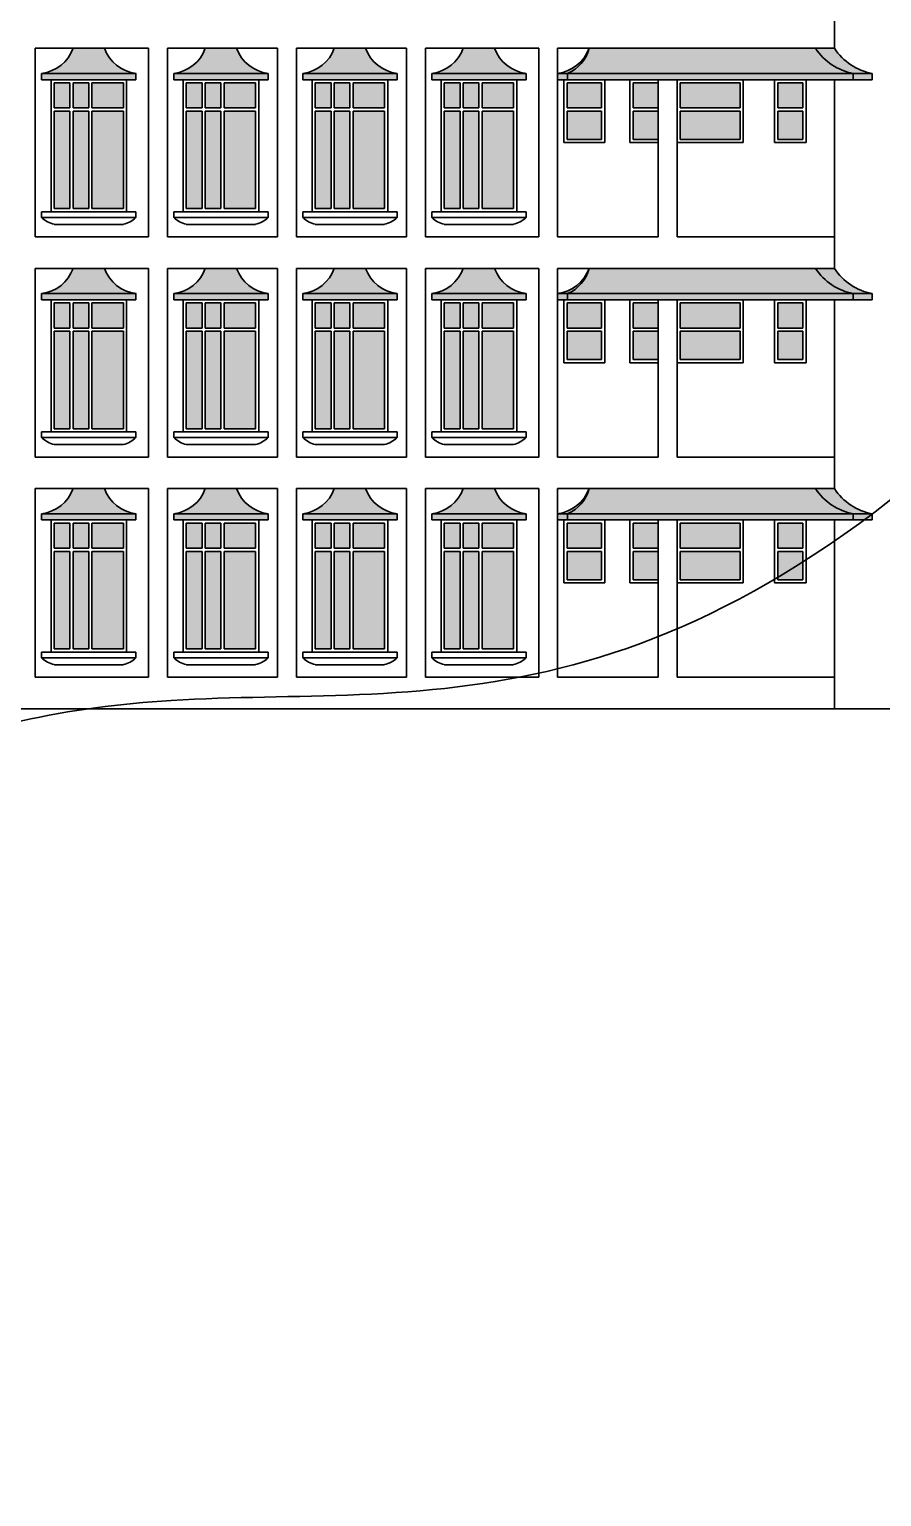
# Model space of a CAD drawing. Header units: inches. Extents: x 1352 to 5457, y 84 to 1168.
# Drawn here: x 1597.96 to 1611.5, y 250.83 to 274.16 of the extents above; entities that cross this region are included whole.
import ezdxf

# ---------------------------------------------------------------- set-up
doc = ezdxf.new("R2010")
doc.units = ezdxf.units.IN
doc.header["$MEASUREMENT"] = 0
doc.linetypes.add('DASHED2', pattern=[0.375, 0.25, -0.125])
doc.linetypes.add('DOT2', pattern=[0.125, 0, -0.125])
doc.layers.add('contour', color=250, linetype='DOT2', lineweight=35)
doc.layers.add('hatch', color=250, linetype='DASHED2', lineweight=9)

msp = doc.modelspace()

# ---------------------------------------------------------------- hatches: boundary and pattern name
at = {"layer": 'contour'}
h = msp.add_hatch(color=256, dxfattribs=at)
h.set_gradient(color1=(171, 193, 62), color2=(196, 211, 120), one_color=1, tint=0.65, name='CURVED')
h.paths.add_polyline_path([(1610.45, 280.856), (1606.85, 280.856, -0.242973), (1606.507, 280.456), (1611.05, 280.456, -0.205667)])
h.paths.add_polyline_path([(1605.35, 280.856), (1604.85, 280.856, -0.287016), (1604.35, 280.456), (1605.85, 280.456, -0.287016)])
h.paths.add_polyline_path([(1606.85, 280.856, -0.287016), (1606.35, 280.456), (1606.507, 280.456, 0.242973)])
h.paths.add_polyline_path([(1610.75, 280.856), (1610.45, 280.856, 0.205667), (1611.05, 280.456), (1611.35, 280.456, -0.205667)])
h.paths.add_polyline_path([(1603.3, 280.856), (1602.8, 280.856, -0.287016), (1602.3, 280.456), (1603.8, 280.456, -0.287016)])
h.paths.add_polyline_path([(1601.25, 280.856), (1600.75, 280.856, -0.287016), (1600.25, 280.456), (1601.75, 280.456, -0.287016)])
h.paths.add_polyline_path([(1599.15, 280.856), (1598.65, 280.856, -0.287016), (1598.15, 280.456), (1599.65, 280.456, -0.287016)])
h.paths.add_polyline_path([(1599.15, 277.356), (1598.65, 277.356, -0.287016), (1598.15, 276.956), (1599.65, 276.956, -0.287016)])
h.paths.add_polyline_path([(1601.25, 277.356), (1600.75, 277.356, -0.287016), (1600.25, 276.956), (1601.75, 276.956, -0.287016)])
h.paths.add_polyline_path([(1603.3, 277.356), (1602.8, 277.356, -0.287016), (1602.3, 276.956), (1603.8, 276.956, -0.287016)])
h.paths.add_polyline_path([(1605.35, 277.356), (1604.85, 277.356, -0.287016), (1604.35, 276.956), (1605.85, 276.956, -0.287016)])
h.paths.add_polyline_path([(1610.45, 277.356), (1607.95, 277.356), (1606.85, 277.356, -0.242973), (1606.507, 276.956), (1607.95, 276.956), (1608.25, 276.956), (1611.05, 276.956, -0.205667)])
h.paths.add_polyline_path([(1606.85, 277.356, -0.287016), (1606.35, 276.956), (1606.507, 276.956, 0.242973)])
h.paths.add_polyline_path([(1610.75, 277.356), (1610.45, 277.356, 0.205667), (1611.05, 276.956), (1611.35, 276.956, -0.205667)])
h.paths.add_polyline_path([(1610.75, 273.856), (1610.45, 273.856, 0.205667), (1611.05, 273.456), (1611.35, 273.456, -0.205667)])
h.paths.add_polyline_path([(1610.45, 273.856), (1607.95, 273.856), (1606.85, 273.856, -0.242973), (1606.507, 273.456), (1611.05, 273.456, -0.205667)])
h.paths.add_polyline_path([(1606.85, 273.856, -0.287016), (1606.35, 273.456), (1606.507, 273.456, 0.242973)])
h.paths.add_polyline_path([(1605.35, 273.856), (1604.85, 273.856, -0.287016), (1604.35, 273.456), (1605.85, 273.456, -0.287016)])
h.paths.add_polyline_path([(1603.3, 273.856), (1602.8, 273.856, -0.287016), (1602.3, 273.456), (1603.8, 273.456, -0.287016)])
h.paths.add_polyline_path([(1601.25, 273.856), (1600.75, 273.856, -0.287016), (1600.25, 273.456), (1601.75, 273.456, -0.287016)])
h.paths.add_polyline_path([(1599.15, 273.856), (1598.65, 273.856, -0.287016), (1598.15, 273.456), (1599.65, 273.456, -0.287016)])
h.paths.add_polyline_path([(1599.15, 270.356), (1598.65, 270.356, -0.287016), (1598.15, 269.956), (1599.65, 269.956, -0.287016)])
h.paths.add_polyline_path([(1601.25, 270.356), (1600.75, 270.356, -0.287016), (1600.25, 269.956), (1601.75, 269.956, -0.287016)])
h.paths.add_polyline_path([(1603.3, 270.356), (1602.8, 270.356, -0.287016), (1602.3, 269.956), (1603.8, 269.956, -0.287016)])
h.paths.add_polyline_path([(1605.35, 270.356), (1604.85, 270.356, -0.287016), (1604.35, 269.956), (1605.85, 269.956, -0.287016)])
h.paths.add_polyline_path([(1610.45, 270.356), (1607.95, 270.356), (1606.85, 270.356, -0.242973), (1606.507, 269.956), (1611.05, 269.956, -0.205667)])
h.paths.add_polyline_path([(1606.85, 270.356, -0.287016), (1606.35, 269.956), (1606.507, 269.956, 0.242973)])
h.paths.add_polyline_path([(1610.75, 270.356), (1610.45, 270.356, 0.205667), (1611.05, 269.956), (1611.35, 269.956, -0.205667)])
h.paths.add_polyline_path([(1610.45, 266.856), (1606.85, 266.856, -0.242973), (1606.507, 266.456), (1611.05, 266.456, -0.205667)])
h.paths.add_polyline_path([(1610.75, 266.856), (1610.45, 266.856, 0.205667), (1611.05, 266.456), (1611.35, 266.456, -0.205667)])
h.paths.add_polyline_path([(1606.85, 266.856, -0.287016), (1606.35, 266.456), (1606.507, 266.456, 0.242973)])
h.paths.add_polyline_path([(1605.35, 266.856), (1604.85, 266.856, -0.287016), (1604.35, 266.456), (1605.85, 266.456, -0.287016)])
h.paths.add_polyline_path([(1603.3, 266.856), (1602.8, 266.856, -0.287016), (1602.3, 266.456), (1603.8, 266.456, -0.287016)])
h.paths.add_polyline_path([(1601.25, 266.856), (1600.75, 266.856, -0.287016), (1600.25, 266.456), (1601.75, 266.456, -0.287016)])
h.paths.add_polyline_path([(1599.15, 266.856), (1598.65, 266.856, -0.287016), (1598.15, 266.456), (1599.65, 266.456, -0.287016)])
at = {"layer": 'hatch', "linetype": 'ByBlock'}
h = msp.add_hatch(color=256, dxfattribs=at)
h.set_gradient(color1=(217, 221, 48), color2=(235, 236, 141), one_color=1, tint=0.74, name='INVCYLINDER')
h.paths.add_polyline_path([(1599.65, 273.456), (1598.15, 273.456), (1598.15, 273.356), (1599.65, 273.356)])
h.paths.add_polyline_path([(1601.75, 273.456), (1600.25, 273.456), (1600.25, 273.356), (1601.75, 273.356)])
h.paths.add_polyline_path([(1603.8, 273.456), (1602.3, 273.456), (1602.3, 273.356), (1603.8, 273.356)])
h.paths.add_polyline_path([(1605.85, 273.456), (1604.35, 273.456), (1604.35, 273.356), (1605.85, 273.356)])
h.paths.add_polyline_path([(1606.507, 273.456), (1606.35, 273.456), (1606.35, 273.356), (1606.507, 273.356)])
h.paths.add_polyline_path([(1611.05, 273.456), (1606.507, 273.456), (1606.507, 273.356), (1611.05, 273.356)])
h.paths.add_polyline_path([(1611.35, 273.456), (1611.05, 273.456), (1611.05, 273.356), (1611.35, 273.356)])
h = msp.add_hatch(color=256, dxfattribs=at)
h.set_gradient(color1=(127, 191, 255), color2=(194, 224, 255), one_color=1, tint=0.88, name='INVCURVED')
h.paths.add_polyline_path([(1598.6, 272.856), (1598.35, 272.856), (1598.35, 271.306), (1598.6, 271.306)])
h.paths.add_polyline_path([(1598.9, 272.856), (1598.65, 272.856), (1598.65, 271.306), (1598.9, 271.306)])
h.paths.add_polyline_path([(1599.45, 272.856), (1598.95, 272.856), (1598.95, 271.306), (1599.45, 271.306)])
h.paths.add_polyline_path([(1599.45, 273.306), (1598.95, 273.306), (1598.95, 272.906), (1599.45, 272.906)])
h.paths.add_polyline_path([(1598.9, 273.306), (1598.65, 273.306), (1598.65, 272.906), (1598.9, 272.906)])
h.paths.add_polyline_path([(1598.6, 273.306), (1598.35, 273.306), (1598.35, 272.906), (1598.6, 272.906)])
h = msp.add_hatch(color=256, dxfattribs=at)
h.set_gradient(color1=(127, 191, 255), color2=(194, 224, 255), one_color=1, tint=0.88, name='INVCURVED')
h.paths.add_polyline_path([(1600.7, 272.856), (1600.45, 272.856), (1600.45, 271.306), (1600.7, 271.306)])
h.paths.add_polyline_path([(1601, 272.856), (1600.75, 272.856), (1600.75, 271.306), (1601, 271.306)])
h.paths.add_polyline_path([(1601.55, 272.856), (1601.05, 272.856), (1601.05, 271.306), (1601.55, 271.306)])
h.paths.add_polyline_path([(1601.55, 273.306), (1601.05, 273.306), (1601.05, 272.906), (1601.55, 272.906)])
h.paths.add_polyline_path([(1601, 273.306), (1600.75, 273.306), (1600.75, 272.906), (1601, 272.906)])
h.paths.add_polyline_path([(1600.7, 273.306), (1600.45, 273.306), (1600.45, 272.906), (1600.7, 272.906)])
h = msp.add_hatch(color=256, dxfattribs=at)
h.set_gradient(color1=(127, 191, 255), color2=(194, 224, 255), one_color=1, tint=0.88, name='INVCURVED')
h.paths.add_polyline_path([(1603.6, 272.856), (1603.1, 272.856), (1603.1, 271.306), (1603.6, 271.306)])
h.paths.add_polyline_path([(1603.6, 273.306), (1603.1, 273.306), (1603.1, 272.906), (1603.6, 272.906)])
h.paths.add_polyline_path([(1603.05, 273.306), (1602.8, 273.306), (1602.8, 272.906), (1603.05, 272.906)])
h.paths.add_polyline_path([(1603.05, 272.856), (1602.8, 272.856), (1602.8, 271.306), (1603.05, 271.306)])
h.paths.add_polyline_path([(1602.75, 272.856), (1602.5, 272.856), (1602.5, 271.306), (1602.75, 271.306)])
h.paths.add_polyline_path([(1602.75, 273.306), (1602.5, 273.306), (1602.5, 272.906), (1602.75, 272.906)])
h = msp.add_hatch(color=256, dxfattribs=at)
h.set_gradient(color1=(127, 191, 255), color2=(194, 224, 255), one_color=1, tint=0.88, name='INVCURVED')
h.paths.add_polyline_path([(1604.8, 272.856), (1604.55, 272.856), (1604.55, 271.306), (1604.8, 271.306)])
h.paths.add_polyline_path([(1604.8, 273.306), (1604.55, 273.306), (1604.55, 272.906), (1604.8, 272.906)])
h.paths.add_polyline_path([(1605.1, 273.306), (1604.85, 273.306), (1604.85, 272.906), (1605.1, 272.906)])
h.paths.add_polyline_path([(1605.65, 273.306), (1605.15, 273.306), (1605.15, 272.906), (1605.65, 272.906)])
h.paths.add_polyline_path([(1605.65, 272.856), (1605.15, 272.856), (1605.15, 271.306), (1605.65, 271.306)])
h.paths.add_polyline_path([(1605.1, 272.856), (1604.85, 272.856), (1604.85, 271.306), (1605.1, 271.306)])
h = msp.add_hatch(color=256, dxfattribs=at)
h.set_gradient(color1=(127, 191, 255), color2=(194, 224, 255), one_color=1, tint=0.88, name='INVCURVED')
h.paths.add_polyline_path([(1607.05, 272.856), (1606.5, 272.856), (1606.5, 272.406), (1607.05, 272.406)])
h.paths.add_polyline_path([(1607.05, 273.306), (1606.5, 273.306), (1606.5, 272.906), (1607.05, 272.906)])
h.paths.add_polyline_path([(1607.95, 273.306), (1607.55, 273.306), (1607.55, 272.906), (1607.95, 272.906)])
h.paths.add_polyline_path([(1607.95, 272.856), (1607.55, 272.856), (1607.55, 272.406), (1607.95, 272.406)])
h.paths.add_polyline_path([(1609.25, 273.306), (1608.3, 273.306), (1608.3, 272.906), (1609.25, 272.906)])
h.paths.add_polyline_path([(1609.25, 272.856), (1608.3, 272.856), (1608.3, 272.406), (1609.25, 272.406)])
h.paths.add_polyline_path([(1610.25, 273.306), (1609.85, 273.306), (1609.85, 272.906), (1610.25, 272.906)])
h = msp.add_hatch(color=256, dxfattribs=at)
h.set_gradient(color1=(127, 191, 255), color2=(194, 224, 255), one_color=1, tint=0.88, name='INVCURVED')
h.paths.add_polyline_path([(1610.25, 272.856), (1609.85, 272.856), (1609.85, 272.406), (1610.25, 272.406)])
h = msp.add_hatch(color=256, dxfattribs=at)
h.set_gradient(color1=(217, 221, 48), color2=(235, 236, 141), one_color=1, tint=0.74, name='INVCYLINDER')
h.paths.add_polyline_path([(1611.05, 269.956), (1606.507, 269.956), (1606.507, 269.856), (1611.05, 269.856)])
h.paths.add_polyline_path([(1611.35, 269.956), (1611.05, 269.956), (1611.05, 269.856), (1611.35, 269.856)])
h.paths.add_polyline_path([(1606.507, 269.956), (1606.35, 269.956), (1606.35, 269.856), (1606.507, 269.856)])
h.paths.add_polyline_path([(1605.85, 269.956), (1604.35, 269.956), (1604.35, 269.856), (1605.85, 269.856)])
h.paths.add_polyline_path([(1603.8, 269.956), (1602.3, 269.956), (1602.3, 269.856), (1603.8, 269.856)])
h.paths.add_polyline_path([(1601.75, 269.956), (1600.25, 269.956), (1600.25, 269.856), (1601.75, 269.856)])
h.paths.add_polyline_path([(1599.65, 269.956), (1598.15, 269.956), (1598.15, 269.856), (1599.65, 269.856)])
h = msp.add_hatch(color=256, dxfattribs=at)
h.set_gradient(color1=(127, 191, 255), color2=(194, 224, 255), one_color=1, tint=0.88, name='INVCURVED')
h.paths.add_polyline_path([(1598.6, 269.356), (1598.35, 269.356), (1598.35, 267.806), (1598.6, 267.806)])
h.paths.add_polyline_path([(1598.6, 269.806), (1598.35, 269.806), (1598.35, 269.406), (1598.6, 269.406)])
h.paths.add_polyline_path([(1598.9, 269.806), (1598.65, 269.806), (1598.65, 269.406), (1598.9, 269.406)])
h.paths.add_polyline_path([(1599.45, 269.806), (1598.95, 269.806), (1598.95, 269.406), (1599.45, 269.406)])
h.paths.add_polyline_path([(1599.45, 269.356), (1598.95, 269.356), (1598.95, 267.806), (1599.45, 267.806)])
h.paths.add_polyline_path([(1598.9, 269.356), (1598.65, 269.356), (1598.65, 267.806), (1598.9, 267.806)])
h = msp.add_hatch(color=256, dxfattribs=at)
h.set_gradient(color1=(127, 191, 255), color2=(194, 224, 255), one_color=1, tint=0.88, name='INVCURVED')
h.paths.add_polyline_path([(1600.7, 269.356), (1600.45, 269.356), (1600.45, 267.806), (1600.7, 267.806)])
h.paths.add_polyline_path([(1601, 269.356), (1600.75, 269.356), (1600.75, 267.806), (1601, 267.806)])
h.paths.add_polyline_path([(1601.55, 269.356), (1601.05, 269.356), (1601.05, 267.806), (1601.55, 267.806)])
h.paths.add_polyline_path([(1601.55, 269.806), (1601.05, 269.806), (1601.05, 269.406), (1601.55, 269.406)])
h.paths.add_polyline_path([(1601, 269.806), (1600.75, 269.806), (1600.75, 269.406), (1601, 269.406)])
h.paths.add_polyline_path([(1600.7, 269.806), (1600.45, 269.806), (1600.45, 269.406), (1600.7, 269.406)])
h = msp.add_hatch(color=256, dxfattribs=at)
h.set_gradient(color1=(127, 191, 255), color2=(194, 224, 255), one_color=1, tint=0.88, name='INVCURVED')
h.paths.add_polyline_path([(1602.75, 269.356), (1602.5, 269.356), (1602.5, 267.806), (1602.75, 267.806)])
h.paths.add_polyline_path([(1603.05, 269.356), (1602.8, 269.356), (1602.8, 267.806), (1603.05, 267.806)])
h.paths.add_polyline_path([(1603.6, 269.356), (1603.1, 269.356), (1603.1, 267.806), (1603.6, 267.806)])
h.paths.add_polyline_path([(1603.6, 269.806), (1603.1, 269.806), (1603.1, 269.406), (1603.6, 269.406)])
h.paths.add_polyline_path([(1603.05, 269.806), (1602.8, 269.806), (1602.8, 269.406), (1603.05, 269.406)])
h.paths.add_polyline_path([(1602.75, 269.806), (1602.5, 269.806), (1602.5, 269.406), (1602.75, 269.406)])
h = msp.add_hatch(color=256, dxfattribs=at)
h.set_gradient(color1=(127, 191, 255), color2=(194, 224, 255), one_color=1, tint=0.88, name='INVCURVED')
h.paths.add_polyline_path([(1605.65, 269.356), (1605.15, 269.356), (1605.15, 267.806), (1605.65, 267.806)])
h.paths.add_polyline_path([(1605.65, 269.806), (1605.15, 269.806), (1605.15, 269.406), (1605.65, 269.406)])
h.paths.add_polyline_path([(1605.1, 269.806), (1604.85, 269.806), (1604.85, 269.406), (1605.1, 269.406)])
h.paths.add_polyline_path([(1605.1, 269.356), (1604.85, 269.356), (1604.85, 267.806), (1605.1, 267.806)])
h.paths.add_polyline_path([(1604.8, 269.356), (1604.55, 269.356), (1604.55, 267.806), (1604.8, 267.806)])
h.paths.add_polyline_path([(1604.8, 269.806), (1604.55, 269.806), (1604.55, 269.406), (1604.8, 269.406)])
h = msp.add_hatch(color=256, dxfattribs=at)
h.set_gradient(color1=(127, 191, 255), color2=(194, 224, 255), one_color=1, tint=0.88, name='INVCURVED')
h.paths.add_polyline_path([(1607.05, 269.356), (1606.5, 269.356), (1606.5, 268.906), (1607.05, 268.906)])
h.paths.add_polyline_path([(1607.05, 269.806), (1606.5, 269.806), (1606.5, 269.406), (1607.05, 269.406)])
h.paths.add_polyline_path([(1607.95, 269.806), (1607.55, 269.806), (1607.55, 269.406), (1607.95, 269.406)])
h.paths.add_polyline_path([(1607.95, 269.356), (1607.55, 269.356), (1607.55, 268.906), (1607.95, 268.906)])
h = msp.add_hatch(color=256, dxfattribs=at)
h.set_gradient(color1=(127, 191, 255), color2=(194, 224, 255), one_color=1, tint=0.88, name='INVCURVED')
h.paths.add_polyline_path([(1609.25, 269.806), (1608.3, 269.806), (1608.3, 269.406), (1609.25, 269.406)])
h.paths.add_polyline_path([(1609.25, 269.356), (1608.3, 269.356), (1608.3, 268.906), (1609.25, 268.906)])
h.paths.add_polyline_path([(1610.25, 269.806), (1609.85, 269.806), (1609.85, 269.406), (1610.25, 269.406)])
h.paths.add_polyline_path([(1610.25, 269.356), (1609.85, 269.356), (1609.85, 268.906), (1610.25, 268.906)])
h = msp.add_hatch(color=256, dxfattribs=at)
h.set_gradient(color1=(217, 221, 48), color2=(235, 236, 141), one_color=1, tint=0.74, name='INVCYLINDER')
edge = h.paths.add_edge_path()
edge.add_spline(control_points=[(1611.221, 266.356), (1611.264, 266.388), (1611.307, 266.42), (1611.35, 266.452)], knot_values=[34.812659, 34.812659, 34.812659, 34.812659, 34.905202, 34.905202, 34.905202, 34.905202], degree=3, periodic=0)
edge.add_line((1611.35, 266.452), (1611.35, 266.456))
edge.add_line((1611.35, 266.456), (1611.05, 266.456))
edge.add_line((1611.05, 266.456), (1611.05, 266.356))
edge.add_line((1611.05, 266.356), (1611.221, 266.356))
edge = h.paths.add_edge_path(flags=17)
edge.add_spline(control_points=[(1611.35, 266.452), (1611.307, 266.42), (1611.264, 266.388), (1611.221, 266.356)], knot_values=[34.812659, 34.812659, 34.812659, 34.812659, 34.905202, 34.905202, 34.905202, 34.905202], degree=3, periodic=0)
edge.add_line((1611.221, 266.356), (1611.35, 266.356))
edge.add_line((1611.35, 266.356), (1611.35, 266.452))
h.paths.add_polyline_path([(1611.05, 266.456), (1606.507, 266.456), (1606.507, 266.356), (1611.05, 266.356)])
h.paths.add_polyline_path([(1606.507, 266.456), (1606.35, 266.456), (1606.35, 266.356), (1606.507, 266.356)])
h.paths.add_polyline_path([(1605.85, 266.456), (1604.35, 266.456), (1604.35, 266.356), (1605.85, 266.356)])
h.paths.add_polyline_path([(1603.8, 266.456), (1602.3, 266.456), (1602.3, 266.356), (1603.8, 266.356)])
h.paths.add_polyline_path([(1601.75, 266.456), (1600.25, 266.456), (1600.25, 266.356), (1601.75, 266.356)])
h.paths.add_polyline_path([(1599.65, 266.456), (1598.15, 266.456), (1598.15, 266.356), (1599.65, 266.356)])
h = msp.add_hatch(color=256, dxfattribs=at)
h.set_gradient(color1=(127, 191, 255), color2=(194, 224, 255), one_color=1, tint=0.88, name='INVCURVED')
h.paths.add_polyline_path([(1598.6, 265.856), (1598.35, 265.856), (1598.35, 264.306), (1598.6, 264.306)])
h.paths.add_polyline_path([(1598.9, 265.856), (1598.65, 265.856), (1598.65, 264.306), (1598.9, 264.306)])
h.paths.add_polyline_path([(1599.45, 265.856), (1598.95, 265.856), (1598.95, 264.306), (1599.45, 264.306)])
h.paths.add_polyline_path([(1599.45, 266.306), (1598.95, 266.306), (1598.95, 265.906), (1599.45, 265.906)])
h.paths.add_polyline_path([(1598.9, 266.306), (1598.65, 266.306), (1598.65, 265.906), (1598.9, 265.906)])
h.paths.add_polyline_path([(1598.6, 266.306), (1598.35, 266.306), (1598.35, 265.906), (1598.6, 265.906)])
h = msp.add_hatch(color=256, dxfattribs=at)
h.set_gradient(color1=(127, 191, 255), color2=(194, 224, 255), one_color=1, tint=0.88, name='INVCURVED')
h.paths.add_polyline_path([(1600.7, 265.856), (1600.45, 265.856), (1600.45, 264.306), (1600.7, 264.306)])
h.paths.add_polyline_path([(1601, 265.856), (1600.75, 265.856), (1600.75, 264.306), (1601, 264.306)])
h.paths.add_polyline_path([(1601.55, 265.856), (1601.05, 265.856), (1601.05, 264.306), (1601.55, 264.306)])
h.paths.add_polyline_path([(1601.55, 266.306), (1601.05, 266.306), (1601.05, 265.906), (1601.55, 265.906)])
h.paths.add_polyline_path([(1601, 266.306), (1600.75, 266.306), (1600.75, 265.906), (1601, 265.906)])
h.paths.add_polyline_path([(1600.7, 266.306), (1600.45, 266.306), (1600.45, 265.906), (1600.7, 265.906)])
h = msp.add_hatch(color=256, dxfattribs=at)
h.set_gradient(color1=(127, 191, 255), color2=(194, 224, 255), one_color=1, tint=0.88, name='INVCURVED')
h.paths.add_polyline_path([(1603.6, 265.856), (1603.1, 265.856), (1603.1, 264.306), (1603.6, 264.306)])
h.paths.add_polyline_path([(1603.6, 266.306), (1603.1, 266.306), (1603.1, 265.906), (1603.6, 265.906)])
h.paths.add_polyline_path([(1603.05, 266.306), (1602.8, 266.306), (1602.8, 265.906), (1603.05, 265.906)])
h.paths.add_polyline_path([(1602.75, 266.306), (1602.5, 266.306), (1602.5, 265.906), (1602.75, 265.906)])
h.paths.add_polyline_path([(1602.75, 265.856), (1602.5, 265.856), (1602.5, 264.306), (1602.75, 264.306)])
h.paths.add_polyline_path([(1603.05, 265.856), (1602.8, 265.856), (1602.8, 264.306), (1603.05, 264.306)])
h = msp.add_hatch(color=256, dxfattribs=at)
h.set_gradient(color1=(127, 191, 255), color2=(194, 224, 255), one_color=1, tint=0.88, name='INVCURVED')
h.paths.add_polyline_path([(1605.65, 265.856), (1605.15, 265.856), (1605.15, 264.306), (1605.65, 264.306)])
h.paths.add_polyline_path([(1605.65, 266.306), (1605.15, 266.306), (1605.15, 265.906), (1605.65, 265.906)])
h.paths.add_polyline_path([(1605.1, 266.306), (1604.85, 266.306), (1604.85, 265.906), (1605.1, 265.906)])
h.paths.add_polyline_path([(1605.1, 265.856), (1604.85, 265.856), (1604.85, 264.306), (1605.1, 264.306)])
h.paths.add_polyline_path([(1604.8, 265.856), (1604.55, 265.856), (1604.55, 264.306), (1604.8, 264.306)])
h.paths.add_polyline_path([(1604.8, 266.306), (1604.55, 266.306), (1604.55, 265.906), (1604.8, 265.906)])
h = msp.add_hatch(color=256, dxfattribs=at)
h.set_gradient(color1=(127, 191, 255), color2=(194, 224, 255), one_color=1, tint=0.88, name='INVCURVED')
h.paths.add_polyline_path([(1607.05, 266.306), (1606.5, 266.306), (1606.5, 265.906), (1607.05, 265.906)])
h.paths.add_polyline_path([(1607.05, 265.856), (1606.5, 265.856), (1606.5, 265.406), (1607.05, 265.406)])
h.paths.add_polyline_path([(1607.95, 266.306), (1607.55, 266.306), (1607.55, 265.906), (1607.95, 265.906)])
h.paths.add_polyline_path([(1607.95, 265.856), (1607.55, 265.856), (1607.55, 265.406), (1607.95, 265.406)])
h = msp.add_hatch(color=256, dxfattribs=at)
h.set_gradient(color1=(127, 191, 255), color2=(194, 224, 255), one_color=1, tint=0.88, name='INVCURVED')
h.paths.add_polyline_path([(1609.25, 266.306), (1608.3, 266.306), (1608.3, 265.906), (1609.25, 265.906)])
h.paths.add_polyline_path([(1609.25, 265.856), (1608.3, 265.856), (1608.3, 265.406), (1609.25, 265.406)])
h.paths.add_polyline_path([(1610.25, 266.306), (1609.85, 266.306), (1609.85, 265.906), (1610.25, 265.906)])
edge = h.paths.add_edge_path()
edge.add_line((1610.25, 265.856), (1609.85, 265.856))
edge.add_line((1609.85, 265.856), (1609.85, 265.443))
edge.add_spline(control_points=[(1609.85, 265.443), (1609.983, 265.522), (1610.116, 265.604), (1610.25, 265.689)], knot_values=[33.800817, 33.800817, 33.800817, 33.800817, 34.101403, 34.101403, 34.101403, 34.101403], degree=3, periodic=0)
edge.add_line((1610.25, 265.689), (1610.25, 265.856))
edge = h.paths.add_edge_path()
edge.add_spline(control_points=[(1610.25, 265.689), (1610.116, 265.604), (1609.983, 265.522), (1609.85, 265.443)], knot_values=[33.800817, 33.800817, 33.800817, 33.800817, 34.101403, 34.101403, 34.101403, 34.101403], degree=3, periodic=0)
edge.add_line((1609.85, 265.443), (1609.85, 265.406))
edge.add_line((1609.85, 265.406), (1610.25, 265.406))
edge.add_line((1610.25, 265.406), (1610.25, 265.689))

# ---------------------------------------------------------------- linework, layer by layer
at = {"layer": 'contour', "linetype": 'ByBlock'}
for p, q in [((1610.75, 273.856), (1610.75, 276.856)), ((1598.05, 273.856), (1599.85, 273.856)), ((1598.05, 270.856), (1598.05, 273.856)), ((1598.65, 273.856), (1599.15, 273.856)), ((1599.85, 270.856), (1599.85, 273.856)), ((1600.15, 273.856), (1601.9, 273.856)), ((1600.15, 270.856), (1600.15, 273.856)), ((1600.75, 273.856), (1601.25, 273.856)), ((1601.9, 270.856), (1601.9, 273.856)), ((1602.2, 273.856), (1603.95, 273.856)), ((1602.2, 270.856), (1602.2, 273.856)), ((1602.8, 273.856), (1603.3, 273.856)), ((1603.95, 270.856), (1603.95, 273.856)), ((1604.25, 273.856), (1606.05, 273.856)), ((1604.25, 270.856), (1604.25, 273.856)), ((1604.85, 273.856), (1605.35, 273.856)), ((1606.05, 270.856), (1606.05, 273.856)), ((1606.35, 273.856), (1607.95, 273.856)), ((1606.35, 270.856), (1606.35, 273.856)), ((1607.95, 273.856), (1610.75, 273.856)), ((1598.15, 273.456), (1599.65, 273.456)), ((1598.15, 273.356), (1598.15, 273.456)), ((1599.65, 273.356), (1599.65, 273.456)), ((1600.25, 273.456), (1601.75, 273.456)), ((1600.25, 273.356), (1600.25, 273.456)), ((1601.75, 273.356), (1601.75, 273.456)), ((1602.3, 273.456), (1603.8, 273.456)), ((1602.3, 273.356), (1602.3, 273.456)), ((1603.8, 273.356), (1603.8, 273.456)), ((1604.35, 273.456), (1605.85, 273.456)), ((1604.35, 273.356), (1604.35, 273.456)), ((1605.85, 273.356), (1605.85, 273.456)), ((1606.35, 273.456), (1611.35, 273.456)), ((1606.507, 273.456), (1606.507, 273.356)), ((1611.05, 273.356), (1611.05, 273.456)), ((1611.35, 273.356), (1611.35, 273.456)), ((1598.15, 273.356), (1599.65, 273.356)), ((1598.3, 271.256), (1598.3, 273.356)), ((1598.35, 273.306), (1598.6, 273.306)), ((1598.35, 272.906), (1598.35, 273.306)), ((1598.6, 272.906), (1598.6, 273.306)), ((1598.65, 273.306), (1598.9, 273.306)), ((1598.65, 272.906), (1598.65, 273.306)), ((1598.9, 272.906), (1598.9, 273.306)), ((1598.95, 273.306), (1599.45, 273.306)), ((1598.95, 272.906), (1598.95, 273.306)), ((1599.45, 272.906), (1599.45, 273.306)), ((1599.5, 271.256), (1599.5, 273.356)), ((1600.25, 273.356), (1601.75, 273.356)), ((1600.4, 271.256), (1600.4, 273.356)), ((1600.45, 273.306), (1600.7, 273.306)), ((1600.45, 272.906), (1600.45, 273.306)), ((1600.7, 272.906), (1600.7, 273.306)), ((1600.75, 273.306), (1601, 273.306)), ((1600.75, 272.906), (1600.75, 273.306)), ((1601, 272.906), (1601, 273.306)), ((1601.05, 273.306), (1601.55, 273.306)), ((1601.05, 272.906), (1601.05, 273.306)), ((1601.55, 272.906), (1601.55, 273.306)), ((1601.6, 271.256), (1601.6, 273.356)), ((1602.3, 273.356), (1603.8, 273.356)), ((1602.45, 271.256), (1602.45, 273.356)), ((1602.5, 273.306), (1602.75, 273.306)), ((1602.5, 272.906), (1602.5, 273.306)), ((1602.75, 272.906), (1602.75, 273.306)), ((1602.8, 273.306), (1603.05, 273.306)), ((1602.8, 272.906), (1602.8, 273.306)), ((1603.05, 272.906), (1603.05, 273.306)), ((1603.1, 273.306), (1603.6, 273.306)), ((1603.1, 272.906), (1603.1, 273.306)), ((1603.6, 272.906), (1603.6, 273.306)), ((1603.65, 271.256), (1603.65, 273.356)), ((1604.35, 273.356), (1605.85, 273.356)), ((1604.5, 271.256), (1604.5, 273.356)), ((1604.55, 273.306), (1604.8, 273.306)), ((1604.55, 272.906), (1604.55, 273.306)), ((1604.8, 272.906), (1604.8, 273.306)), ((1604.85, 273.306), (1605.1, 273.306)), ((1604.85, 272.906), (1604.85, 273.306)), ((1605.1, 272.906), (1605.1, 273.306)), ((1605.15, 273.306), (1605.65, 273.306)), ((1605.15, 272.906), (1605.15, 273.306)), ((1605.65, 272.906), (1605.65, 273.306)), ((1605.7, 271.256), (1605.7, 273.356)), ((1606.35, 273.356), (1611.35, 273.356)), ((1606.45, 272.356), (1606.45, 273.356)), ((1606.5, 272.906), (1606.5, 273.306)), ((1606.5, 273.306), (1607.05, 273.306)), ((1607.05, 272.906), (1607.05, 273.306)), ((1607.1, 272.356), (1607.1, 273.356)), ((1607.5, 272.356), (1607.5, 273.356)), ((1607.55, 272.906), (1607.55, 273.306)), ((1607.55, 273.306), (1607.95, 273.306)), ((1607.95, 270.856), (1607.95, 273.356)), ((1608.25, 270.856), (1608.25, 273.356)), ((1608.3, 272.906), (1608.3, 273.306)), ((1608.3, 273.306), (1609.25, 273.306)), ((1609.25, 272.906), (1609.25, 273.306)), ((1609.3, 272.356), (1609.3, 273.356)), ((1609.8, 272.356), (1609.8, 273.356)), ((1609.85, 272.906), (1609.85, 273.306)), ((1609.85, 273.306), (1610.25, 273.306)), ((1610.25, 272.906), (1610.25, 273.306)), ((1610.3, 272.356), (1610.3, 273.356)), ((1610.75, 270.356), (1610.75, 273.356)), ((1598.35, 272.906), (1598.6, 272.906)), ((1598.35, 272.856), (1598.6, 272.856)), ((1598.35, 271.306), (1598.35, 272.856)), ((1598.6, 271.306), (1598.6, 272.856)), ((1598.65, 272.906), (1598.9, 272.906)), ((1598.65, 272.856), (1598.9, 272.856)), ((1598.65, 271.306), (1598.65, 272.856)), ((1598.9, 271.306), (1598.9, 272.856)), ((1598.95, 272.906), (1599.45, 272.906)), ((1598.95, 272.856), (1599.45, 272.856)), ((1598.95, 271.306), (1598.95, 272.856)), ((1599.45, 271.306), (1599.45, 272.856)), ((1600.45, 272.906), (1600.7, 272.906)), ((1600.45, 272.856), (1600.7, 272.856)), ((1600.45, 271.306), (1600.45, 272.856)), ((1600.7, 271.306), (1600.7, 272.856)), ((1600.75, 272.906), (1601, 272.906)), ((1600.75, 272.856), (1601, 272.856)), ((1600.75, 271.306), (1600.75, 272.856)), ((1601, 271.306), (1601, 272.856)), ((1601.05, 272.906), (1601.55, 272.906)), ((1601.05, 272.856), (1601.55, 272.856)), ((1601.05, 271.306), (1601.05, 272.856)), ((1601.55, 271.306), (1601.55, 272.856)), ((1602.5, 272.906), (1602.75, 272.906)), ((1602.5, 272.856), (1602.75, 272.856)), ((1602.5, 271.306), (1602.5, 272.856)), ((1602.75, 271.306), (1602.75, 272.856)), ((1602.8, 272.906), (1603.05, 272.906)), ((1602.8, 272.856), (1603.05, 272.856)), ((1602.8, 271.306), (1602.8, 272.856)), ((1603.05, 271.306), (1603.05, 272.856)), ((1603.1, 272.906), (1603.6, 272.906)), ((1603.1, 272.856), (1603.6, 272.856)), ((1603.1, 271.306), (1603.1, 272.856)), ((1603.6, 271.306), (1603.6, 272.856)), ((1604.55, 272.906), (1604.8, 272.906)), ((1604.55, 272.856), (1604.8, 272.856)), ((1604.55, 271.306), (1604.55, 272.856)), ((1604.8, 271.306), (1604.8, 272.856)), ((1604.85, 272.906), (1605.1, 272.906)), ((1604.85, 272.856), (1605.1, 272.856)), ((1604.85, 271.306), (1604.85, 272.856)), ((1605.1, 271.306), (1605.1, 272.856)), ((1605.15, 272.906), (1605.65, 272.906)), ((1605.15, 272.856), (1605.65, 272.856)), ((1605.15, 271.306), (1605.15, 272.856)), ((1605.65, 271.306), (1605.65, 272.856)), ((1606.5, 272.906), (1607.05, 272.906)), ((1606.5, 272.406), (1606.5, 272.856)), ((1606.5, 272.856), (1607.05, 272.856)), ((1607.05, 272.406), (1607.05, 272.856)), ((1607.55, 272.906), (1607.95, 272.906)), ((1607.55, 272.406), (1607.55, 272.856)), ((1607.55, 272.856), (1607.95, 272.856)), ((1608.3, 272.906), (1609.25, 272.906)), ((1608.3, 272.406), (1608.3, 272.856)), ((1608.3, 272.856), (1609.25, 272.856)), ((1609.25, 272.406), (1609.25, 272.856)), ((1609.85, 272.906), (1610.25, 272.906)), ((1609.85, 272.406), (1609.85, 272.856)), ((1609.85, 272.856), (1610.25, 272.856)), ((1610.25, 272.406), (1610.25, 272.856)), ((1606.45, 272.356), (1607.1, 272.356)), ((1606.5, 272.406), (1607.05, 272.406)), ((1607.5, 272.356), (1607.95, 272.356)), ((1607.55, 272.406), (1607.95, 272.406)), ((1608.25, 272.356), (1609.3, 272.356)), ((1608.3, 272.406), (1609.25, 272.406)), ((1609.8, 272.356), (1610.3, 272.356)), ((1609.85, 272.406), (1610.25, 272.406)), ((1598.35, 271.306), (1598.6, 271.306)), ((1598.65, 271.306), (1598.9, 271.306)), ((1598.95, 271.306), (1599.45, 271.306)), ((1600.45, 271.306), (1600.7, 271.306)), ((1600.75, 271.306), (1601, 271.306)), ((1601.05, 271.306), (1601.55, 271.306)), ((1602.5, 271.306), (1602.75, 271.306)), ((1602.8, 271.306), (1603.05, 271.306)), ((1603.1, 271.306), (1603.6, 271.306)), ((1604.55, 271.306), (1604.8, 271.306)), ((1604.85, 271.306), (1605.1, 271.306)), ((1605.15, 271.306), (1605.65, 271.306)), ((1598.15, 271.256), (1599.65, 271.256)), ((1598.15, 271.256), (1598.15, 271.165)), ((1598.15, 271.165), (1599.65, 271.165)), ((1598.35, 271.056), (1599.45, 271.056)), ((1599.65, 271.256), (1599.65, 271.165)), ((1600.25, 271.256), (1601.75, 271.256)), ((1600.25, 271.256), (1600.25, 271.165)), ((1600.25, 271.165), (1601.75, 271.165)), ((1600.45, 271.056), (1601.55, 271.056)), ((1601.75, 271.256), (1601.75, 271.165)), ((1602.3, 271.256), (1603.8, 271.256)), ((1602.3, 271.256), (1602.3, 271.165)), ((1602.3, 271.165), (1603.8, 271.165)), ((1602.5, 271.056), (1603.6, 271.056)), ((1603.8, 271.256), (1603.8, 271.165)), ((1604.35, 271.256), (1605.85, 271.256)), ((1604.35, 271.256), (1604.35, 271.165)), ((1604.35, 271.165), (1605.85, 271.165)), ((1604.55, 271.056), (1605.65, 271.056)), ((1605.85, 271.256), (1605.85, 271.165)), ((1598.05, 270.856), (1599.85, 270.856)), ((1600.15, 270.856), (1601.9, 270.856)), ((1602.2, 270.856), (1603.95, 270.856)), ((1604.25, 270.856), (1606.05, 270.856)), ((1606.35, 270.856), (1607.95, 270.856)), ((1608.25, 270.856), (1610.75, 270.856)), ((1598.05, 270.356), (1599.85, 270.356)), ((1598.05, 267.356), (1598.05, 270.356)), ((1598.65, 270.356), (1599.15, 270.356)), ((1599.85, 267.356), (1599.85, 270.356)), ((1600.15, 270.356), (1601.9, 270.356)), ((1600.15, 267.356), (1600.15, 270.356)), ((1600.75, 270.356), (1601.25, 270.356)), ((1601.9, 267.356), (1601.9, 270.356)), ((1602.2, 270.356), (1603.95, 270.356)), ((1602.2, 267.356), (1602.2, 270.356)), ((1602.8, 270.356), (1603.3, 270.356)), ((1603.95, 267.356), (1603.95, 270.356)), ((1604.25, 270.356), (1606.05, 270.356)), ((1604.25, 267.356), (1604.25, 270.356)), ((1604.85, 270.356), (1605.35, 270.356)), ((1606.05, 267.356), (1606.05, 270.356)), ((1606.35, 270.356), (1607.95, 270.356)), ((1606.35, 267.356), (1606.35, 270.356)), ((1607.95, 270.356), (1610.75, 270.356)), ((1598.15, 269.956), (1599.65, 269.956)), ((1598.15, 269.856), (1598.15, 269.956)), ((1599.65, 269.856), (1599.65, 269.956)), ((1600.25, 269.956), (1601.75, 269.956)), ((1600.25, 269.856), (1600.25, 269.956)), ((1601.75, 269.856), (1601.75, 269.956)), ((1602.3, 269.956), (1603.8, 269.956)), ((1602.3, 269.856), (1602.3, 269.956)), ((1603.8, 269.856), (1603.8, 269.956)), ((1604.35, 269.956), (1605.85, 269.956)), ((1604.35, 269.856), (1604.35, 269.956)), ((1605.85, 269.856), (1605.85, 269.956)), ((1606.35, 269.956), (1611.35, 269.956)), ((1606.507, 269.956), (1606.507, 269.856)), ((1611.05, 269.856), (1611.05, 269.956)), ((1611.35, 269.856), (1611.35, 269.956)), ((1598.15, 269.856), (1599.65, 269.856)), ((1598.3, 267.756), (1598.3, 269.856)), ((1598.35, 269.806), (1598.6, 269.806)), ((1598.35, 269.406), (1598.35, 269.806)), ((1598.6, 269.406), (1598.6, 269.806)), ((1598.65, 269.806), (1598.9, 269.806)), ((1598.65, 269.406), (1598.65, 269.806)), ((1598.9, 269.406), (1598.9, 269.806)), ((1598.95, 269.806), (1599.45, 269.806)), ((1598.95, 269.406), (1598.95, 269.806)), ((1599.45, 269.406), (1599.45, 269.806)), ((1599.5, 267.756), (1599.5, 269.856)), ((1600.25, 269.856), (1601.75, 269.856)), ((1600.4, 267.756), (1600.4, 269.856)), ((1600.45, 269.806), (1600.7, 269.806)), ((1600.45, 269.406), (1600.45, 269.806)), ((1600.7, 269.406), (1600.7, 269.806)), ((1600.75, 269.806), (1601, 269.806)), ((1600.75, 269.406), (1600.75, 269.806)), ((1601, 269.406), (1601, 269.806)), ((1601.05, 269.806), (1601.55, 269.806)), ((1601.05, 269.406), (1601.05, 269.806)), ((1601.55, 269.406), (1601.55, 269.806)), ((1601.6, 267.756), (1601.6, 269.856)), ((1602.3, 269.856), (1603.8, 269.856)), ((1602.45, 267.756), (1602.45, 269.856)), ((1602.5, 269.806), (1602.75, 269.806)), ((1602.5, 269.406), (1602.5, 269.806)), ((1602.75, 269.406), (1602.75, 269.806)), ((1602.8, 269.806), (1603.05, 269.806)), ((1602.8, 269.406), (1602.8, 269.806)), ((1603.05, 269.406), (1603.05, 269.806)), ((1603.1, 269.806), (1603.6, 269.806)), ((1603.1, 269.406), (1603.1, 269.806)), ((1603.6, 269.406), (1603.6, 269.806)), ((1603.65, 267.756), (1603.65, 269.856)), ((1604.35, 269.856), (1605.85, 269.856)), ((1604.5, 267.756), (1604.5, 269.856)), ((1604.55, 269.806), (1604.8, 269.806)), ((1604.55, 269.406), (1604.55, 269.806)), ((1604.8, 269.406), (1604.8, 269.806)), ((1604.85, 269.806), (1605.1, 269.806)), ((1604.85, 269.406), (1604.85, 269.806)), ((1605.1, 269.406), (1605.1, 269.806)), ((1605.15, 269.806), (1605.65, 269.806)), ((1605.15, 269.406), (1605.15, 269.806)), ((1605.65, 269.406), (1605.65, 269.806)), ((1605.7, 267.756), (1605.7, 269.856)), ((1606.35, 269.856), (1611.35, 269.856)), ((1606.45, 268.856), (1606.45, 269.856)), ((1606.5, 269.406), (1606.5, 269.806)), ((1606.5, 269.806), (1607.05, 269.806)), ((1607.05, 269.406), (1607.05, 269.806)), ((1607.1, 268.856), (1607.1, 269.856)), ((1607.5, 268.856), (1607.5, 269.856)), ((1607.55, 269.406), (1607.55, 269.806)), ((1607.55, 269.806), (1607.95, 269.806)), ((1607.95, 267.356), (1607.95, 269.856)), ((1608.25, 267.356), (1608.25, 269.856)), ((1608.3, 269.406), (1608.3, 269.806)), ((1608.3, 269.806), (1609.25, 269.806)), ((1609.25, 269.406), (1609.25, 269.806)), ((1609.3, 268.856), (1609.3, 269.856)), ((1609.8, 268.856), (1609.8, 269.856)), ((1609.85, 269.406), (1609.85, 269.806)), ((1609.85, 269.806), (1610.25, 269.806)), ((1610.25, 269.406), (1610.25, 269.806)), ((1610.3, 268.856), (1610.3, 269.856)), ((1610.75, 266.856), (1610.75, 269.856)), ((1598.35, 269.406), (1598.6, 269.406)), ((1598.35, 269.356), (1598.6, 269.356)), ((1598.35, 267.806), (1598.35, 269.356)), ((1598.6, 267.806), (1598.6, 269.356)), ((1598.65, 269.406), (1598.9, 269.406)), ((1598.65, 269.356), (1598.9, 269.356)), ((1598.65, 267.806), (1598.65, 269.356)), ((1598.9, 267.806), (1598.9, 269.356)), ((1598.95, 269.406), (1599.45, 269.406)), ((1598.95, 269.356), (1599.45, 269.356)), ((1598.95, 267.806), (1598.95, 269.356)), ((1599.45, 267.806), (1599.45, 269.356)), ((1600.45, 269.406), (1600.7, 269.406)), ((1600.45, 269.356), (1600.7, 269.356)), ((1600.45, 267.806), (1600.45, 269.356)), ((1600.7, 267.806), (1600.7, 269.356)), ((1600.75, 269.406), (1601, 269.406)), ((1600.75, 269.356), (1601, 269.356)), ((1600.75, 267.806), (1600.75, 269.356)), ((1601, 267.806), (1601, 269.356)), ((1601.05, 269.406), (1601.55, 269.406)), ((1601.05, 269.356), (1601.55, 269.356)), ((1601.05, 267.806), (1601.05, 269.356)), ((1601.55, 267.806), (1601.55, 269.356)), ((1602.5, 269.406), (1602.75, 269.406)), ((1602.5, 269.356), (1602.75, 269.356)), ((1602.5, 267.806), (1602.5, 269.356)), ((1602.75, 267.806), (1602.75, 269.356)), ((1602.8, 269.406), (1603.05, 269.406)), ((1602.8, 269.356), (1603.05, 269.356)), ((1602.8, 267.806), (1602.8, 269.356)), ((1603.05, 267.806), (1603.05, 269.356)), ((1603.1, 269.406), (1603.6, 269.406)), ((1603.1, 269.356), (1603.6, 269.356)), ((1603.1, 267.806), (1603.1, 269.356)), ((1603.6, 267.806), (1603.6, 269.356)), ((1604.55, 269.406), (1604.8, 269.406)), ((1604.55, 269.356), (1604.8, 269.356)), ((1604.55, 267.806), (1604.55, 269.356)), ((1604.8, 267.806), (1604.8, 269.356)), ((1604.85, 269.406), (1605.1, 269.406)), ((1604.85, 269.356), (1605.1, 269.356)), ((1604.85, 267.806), (1604.85, 269.356)), ((1605.1, 267.806), (1605.1, 269.356)), ((1605.15, 269.406), (1605.65, 269.406)), ((1605.15, 269.356), (1605.65, 269.356)), ((1605.15, 267.806), (1605.15, 269.356)), ((1605.65, 267.806), (1605.65, 269.356)), ((1606.5, 269.406), (1607.05, 269.406)), ((1606.5, 268.906), (1606.5, 269.356)), ((1606.5, 269.356), (1607.05, 269.356)), ((1607.05, 268.906), (1607.05, 269.356)), ((1607.55, 269.406), (1607.95, 269.406)), ((1607.55, 268.906), (1607.55, 269.356)), ((1607.55, 269.356), (1607.95, 269.356)), ((1608.3, 269.406), (1609.25, 269.406)), ((1608.3, 268.906), (1608.3, 269.356)), ((1608.3, 269.356), (1609.25, 269.356)), ((1609.25, 268.906), (1609.25, 269.356)), ((1609.85, 269.406), (1610.25, 269.406)), ((1609.85, 268.906), (1609.85, 269.356)), ((1609.85, 269.356), (1610.25, 269.356)), ((1610.25, 268.906), (1610.25, 269.356)), ((1606.45, 268.856), (1607.1, 268.856)), ((1606.5, 268.906), (1607.05, 268.906)), ((1607.5, 268.856), (1607.95, 268.856)), ((1607.55, 268.906), (1607.95, 268.906)), ((1608.25, 268.856), (1609.3, 268.856)), ((1608.3, 268.906), (1609.25, 268.906)), ((1609.8, 268.856), (1610.3, 268.856)), ((1609.85, 268.906), (1610.25, 268.906)), ((1598.35, 267.806), (1598.6, 267.806)), ((1598.65, 267.806), (1598.9, 267.806)), ((1598.95, 267.806), (1599.45, 267.806)), ((1600.45, 267.806), (1600.7, 267.806)), ((1600.75, 267.806), (1601, 267.806)), ((1601.05, 267.806), (1601.55, 267.806)), ((1602.5, 267.806), (1602.75, 267.806)), ((1602.8, 267.806), (1603.05, 267.806)), ((1603.1, 267.806), (1603.6, 267.806)), ((1604.55, 267.806), (1604.8, 267.806)), ((1604.85, 267.806), (1605.1, 267.806)), ((1605.15, 267.806), (1605.65, 267.806)), ((1598.15, 267.756), (1599.65, 267.756)), ((1598.15, 267.756), (1598.15, 267.665)), ((1598.15, 267.665), (1599.65, 267.665)), ((1598.35, 267.556), (1599.45, 267.556)), ((1599.65, 267.756), (1599.65, 267.665)), ((1600.25, 267.756), (1601.75, 267.756)), ((1600.25, 267.756), (1600.25, 267.665)), ((1600.25, 267.665), (1601.75, 267.665)), ((1600.45, 267.556), (1601.55, 267.556)), ((1601.75, 267.756), (1601.75, 267.665)), ((1602.3, 267.756), (1603.8, 267.756)), ((1602.3, 267.756), (1602.3, 267.665)), ((1602.3, 267.665), (1603.8, 267.665)), ((1602.5, 267.556), (1603.6, 267.556)), ((1603.8, 267.756), (1603.8, 267.665)), ((1604.35, 267.756), (1605.85, 267.756)), ((1604.35, 267.756), (1604.35, 267.665)), ((1604.35, 267.665), (1605.85, 267.665)), ((1604.55, 267.556), (1605.65, 267.556)), ((1605.85, 267.756), (1605.85, 267.665)), ((1598.05, 267.356), (1599.85, 267.356)), ((1600.15, 267.356), (1601.9, 267.356)), ((1602.2, 267.356), (1603.95, 267.356)), ((1604.25, 267.356), (1606.05, 267.356)), ((1606.35, 267.356), (1607.95, 267.356)), ((1608.25, 267.356), (1610.75, 267.356)), ((1598.05, 266.856), (1599.85, 266.856)), ((1598.05, 263.856), (1598.05, 266.856)), ((1598.65, 266.856), (1599.15, 266.856)), ((1599.85, 263.856), (1599.85, 266.856)), ((1600.15, 263.856), (1600.15, 266.856)), ((1600.15, 266.856), (1601.9, 266.856)), ((1600.75, 266.856), (1601.25, 266.856)), ((1601.9, 263.856), (1601.9, 266.856)), ((1602.2, 263.856), (1602.2, 266.856)), ((1602.2, 266.856), (1603.95, 266.856)), ((1602.8, 266.856), (1603.3, 266.856)), ((1603.95, 263.856), (1603.95, 266.856)), ((1604.25, 263.856), (1604.25, 266.856)), ((1604.25, 266.856), (1606.05, 266.856)), ((1604.85, 266.856), (1605.35, 266.856)), ((1606.05, 263.856), (1606.05, 266.856)), ((1606.35, 263.856), (1606.35, 266.856)), ((1606.35, 266.856), (1610.75, 266.856)), ((1598.15, 266.456), (1599.65, 266.456)), ((1598.15, 266.356), (1598.15, 266.456)), ((1599.65, 266.356), (1599.65, 266.456)), ((1600.25, 266.456), (1601.75, 266.456)), ((1600.25, 266.356), (1600.25, 266.456)), ((1601.75, 266.356), (1601.75, 266.456)), ((1602.3, 266.456), (1603.8, 266.456)), ((1602.3, 266.356), (1602.3, 266.456)), ((1603.8, 266.356), (1603.8, 266.456)), ((1604.35, 266.456), (1605.85, 266.456)), ((1604.35, 266.356), (1604.35, 266.456)), ((1605.85, 266.356), (1605.85, 266.456)), ((1606.35, 266.456), (1611.35, 266.456)), ((1606.35, 266.356), (1606.35, 266.456)), ((1606.507, 266.456), (1606.507, 266.356)), ((1611.05, 266.356), (1611.05, 266.456)), ((1611.35, 266.356), (1611.35, 266.456)), ((1598.15, 266.356), (1599.65, 266.356)), ((1598.3, 264.256), (1598.3, 266.356)), ((1598.35, 266.306), (1598.6, 266.306)), ((1598.35, 265.906), (1598.35, 266.306)), ((1598.6, 265.906), (1598.6, 266.306)), ((1598.65, 266.306), (1598.9, 266.306)), ((1598.65, 265.906), (1598.65, 266.306)), ((1598.9, 265.906), (1598.9, 266.306)), ((1598.95, 266.306), (1599.45, 266.306)), ((1598.95, 265.906), (1598.95, 266.306)), ((1599.45, 265.906), (1599.45, 266.306)), ((1599.5, 264.256), (1599.5, 266.356)), ((1600.25, 266.356), (1601.75, 266.356)), ((1600.4, 264.256), (1600.4, 266.356)), ((1600.45, 266.306), (1600.7, 266.306)), ((1600.45, 265.906), (1600.45, 266.306)), ((1600.7, 265.906), (1600.7, 266.306)), ((1600.75, 266.306), (1601, 266.306)), ((1600.75, 265.906), (1600.75, 266.306)), ((1601, 265.906), (1601, 266.306)), ((1601.05, 266.306), (1601.55, 266.306)), ((1601.05, 265.906), (1601.05, 266.306)), ((1601.55, 265.906), (1601.55, 266.306)), ((1601.6, 264.256), (1601.6, 266.356)), ((1602.3, 266.356), (1603.8, 266.356)), ((1602.45, 264.256), (1602.45, 266.356)), ((1602.5, 266.306), (1602.75, 266.306)), ((1602.5, 265.906), (1602.5, 266.306)), ((1602.75, 265.906), (1602.75, 266.306)), ((1602.8, 266.306), (1603.05, 266.306)), ((1602.8, 265.906), (1602.8, 266.306)), ((1603.05, 265.906), (1603.05, 266.306)), ((1603.1, 266.306), (1603.6, 266.306)), ((1603.1, 265.906), (1603.1, 266.306)), ((1603.6, 265.906), (1603.6, 266.306)), ((1603.65, 264.256), (1603.65, 266.356)), ((1604.35, 266.356), (1605.85, 266.356)), ((1604.5, 264.256), (1604.5, 266.356)), ((1604.55, 266.306), (1604.8, 266.306)), ((1604.55, 265.906), (1604.55, 266.306)), ((1604.8, 265.906), (1604.8, 266.306)), ((1604.85, 266.306), (1605.1, 266.306)), ((1604.85, 265.906), (1604.85, 266.306)), ((1605.1, 265.906), (1605.1, 266.306)), ((1605.15, 266.306), (1605.65, 266.306)), ((1605.15, 265.906), (1605.15, 266.306)), ((1605.65, 265.906), (1605.65, 266.306)), ((1605.7, 264.256), (1605.7, 266.356)), ((1606.35, 266.356), (1611.35, 266.356)), ((1606.45, 265.356), (1606.45, 266.356)), ((1606.5, 266.306), (1607.05, 266.306)), ((1606.5, 265.906), (1606.5, 266.306)), ((1607.05, 265.906), (1607.05, 266.306)), ((1607.1, 265.356), (1607.1, 266.356)), ((1607.5, 265.356), (1607.5, 266.356)), ((1607.55, 266.306), (1607.95, 266.306)), ((1607.55, 265.906), (1607.55, 266.306)), ((1607.95, 263.856), (1607.95, 266.356)), ((1608.25, 263.856), (1608.25, 266.356)), ((1608.3, 265.906), (1608.3, 266.306)), ((1608.3, 266.306), (1609.25, 266.306)), ((1609.25, 265.906), (1609.25, 266.306)), ((1609.3, 265.356), (1609.3, 266.356)), ((1609.8, 265.356), (1609.8, 266.356)), ((1609.85, 265.906), (1609.85, 266.306)), ((1609.85, 266.306), (1610.25, 266.306)), ((1610.25, 265.906), (1610.25, 266.306)), ((1610.3, 265.356), (1610.3, 266.356)), ((1610.75, 263.356), (1610.75, 266.356)), ((1598.35, 265.906), (1598.6, 265.906)), ((1598.35, 265.856), (1598.6, 265.856)), ((1598.35, 264.306), (1598.35, 265.856)), ((1598.6, 264.306), (1598.6, 265.856)), ((1598.65, 265.906), (1598.9, 265.906)), ((1598.65, 265.856), (1598.9, 265.856)), ((1598.65, 264.306), (1598.65, 265.856)), ((1598.9, 264.306), (1598.9, 265.856)), ((1598.95, 265.906), (1599.45, 265.906)), ((1598.95, 265.856), (1599.45, 265.856)), ((1598.95, 264.306), (1598.95, 265.856)), ((1599.45, 264.306), (1599.45, 265.856)), ((1600.45, 265.906), (1600.7, 265.906)), ((1600.45, 265.856), (1600.7, 265.856)), ((1600.45, 264.306), (1600.45, 265.856)), ((1600.7, 264.306), (1600.7, 265.856)), ((1600.75, 265.906), (1601, 265.906)), ((1600.75, 265.856), (1601, 265.856)), ((1600.75, 264.306), (1600.75, 265.856)), ((1601, 264.306), (1601, 265.856)), ((1601.05, 265.906), (1601.55, 265.906)), ((1601.05, 265.856), (1601.55, 265.856)), ((1601.05, 264.306), (1601.05, 265.856)), ((1601.55, 264.306), (1601.55, 265.856)), ((1602.5, 265.906), (1602.75, 265.906)), ((1602.5, 265.856), (1602.75, 265.856)), ((1602.5, 264.306), (1602.5, 265.856)), ((1602.75, 264.306), (1602.75, 265.856)), ((1602.8, 265.906), (1603.05, 265.906)), ((1602.8, 265.856), (1603.05, 265.856)), ((1602.8, 264.306), (1602.8, 265.856)), ((1603.05, 264.306), (1603.05, 265.856)), ((1603.1, 265.906), (1603.6, 265.906)), ((1603.1, 265.856), (1603.6, 265.856)), ((1603.1, 264.306), (1603.1, 265.856)), ((1603.6, 264.306), (1603.6, 265.856)), ((1604.55, 265.906), (1604.8, 265.906)), ((1604.55, 265.856), (1604.8, 265.856)), ((1604.55, 264.306), (1604.55, 265.856)), ((1604.8, 264.306), (1604.8, 265.856)), ((1604.85, 265.906), (1605.1, 265.906)), ((1604.85, 265.856), (1605.1, 265.856)), ((1604.85, 264.306), (1604.85, 265.856)), ((1605.1, 264.306), (1605.1, 265.856)), ((1605.15, 265.906), (1605.65, 265.906)), ((1605.15, 265.856), (1605.65, 265.856)), ((1605.15, 264.306), (1605.15, 265.856)), ((1605.65, 264.306), (1605.65, 265.856)), ((1606.5, 265.906), (1607.05, 265.906)), ((1606.5, 265.856), (1607.05, 265.856)), ((1606.5, 265.406), (1606.5, 265.856)), ((1607.05, 265.406), (1607.05, 265.856)), ((1607.55, 265.906), (1607.95, 265.906)), ((1607.55, 265.406), (1607.55, 265.856)), ((1607.55, 265.856), (1607.95, 265.856)), ((1608.3, 265.906), (1609.25, 265.906)), ((1608.3, 265.406), (1608.3, 265.856)), ((1608.3, 265.856), (1609.25, 265.856)), ((1609.25, 265.406), (1609.25, 265.856)), ((1609.85, 265.906), (1610.25, 265.906)), ((1609.85, 265.406), (1609.85, 265.856)), ((1609.85, 265.856), (1610.25, 265.856)), ((1610.25, 265.406), (1610.25, 265.856)), ((1606.45, 265.356), (1607.1, 265.356)), ((1606.5, 265.406), (1607.05, 265.406)), ((1607.5, 265.356), (1607.95, 265.356)), ((1607.55, 265.406), (1607.95, 265.406)), ((1608.25, 265.356), (1609.3, 265.356)), ((1608.3, 265.406), (1609.25, 265.406)), ((1609.8, 265.356), (1610.3, 265.356)), ((1609.85, 265.406), (1610.25, 265.406)), ((1598.35, 264.306), (1598.6, 264.306)), ((1598.65, 264.306), (1598.9, 264.306)), ((1598.95, 264.306), (1599.45, 264.306)), ((1600.45, 264.306), (1600.7, 264.306)), ((1600.75, 264.306), (1601, 264.306)), ((1601.05, 264.306), (1601.55, 264.306)), ((1602.5, 264.306), (1602.75, 264.306)), ((1602.8, 264.306), (1603.05, 264.306)), ((1603.1, 264.306), (1603.6, 264.306)), ((1604.55, 264.306), (1604.8, 264.306)), ((1604.85, 264.306), (1605.1, 264.306)), ((1605.15, 264.306), (1605.65, 264.306)), ((1598.15, 264.256), (1599.65, 264.256)), ((1598.15, 264.256), (1598.15, 264.165)), ((1598.15, 264.165), (1599.65, 264.165)), ((1598.35, 264.056), (1599.45, 264.056)), ((1599.65, 264.256), (1599.65, 264.165)), ((1600.25, 264.256), (1601.75, 264.256)), ((1600.25, 264.256), (1600.25, 264.165)), ((1600.25, 264.165), (1601.75, 264.165)), ((1600.45, 264.056), (1601.55, 264.056)), ((1601.75, 264.256), (1601.75, 264.165)), ((1602.3, 264.256), (1603.8, 264.256)), ((1602.3, 264.256), (1602.3, 264.165)), ((1602.3, 264.165), (1603.8, 264.165)), ((1602.5, 264.056), (1603.6, 264.056)), ((1603.8, 264.256), (1603.8, 264.165)), ((1604.35, 264.256), (1605.85, 264.256)), ((1604.35, 264.256), (1604.35, 264.165)), ((1604.35, 264.165), (1605.85, 264.165)), ((1604.55, 264.056), (1605.65, 264.056)), ((1605.85, 264.256), (1605.85, 264.165)), ((1598.05, 263.856), (1599.85, 263.856)), ((1600.15, 263.856), (1601.9, 263.856)), ((1602.2, 263.856), (1603.95, 263.856)), ((1604.25, 263.856), (1606.05, 263.856)), ((1606.35, 263.856), (1607.95, 263.856)), ((1608.25, 263.856), (1610.75, 263.856)), ((1594.35, 263.356), (1611.65, 263.356))]:
    msp.add_line(p, q, dxfattribs=at)
for centre, radius, start, end in [((1598.081, 274.056), 0.604, 276.6311, 340.6885), ((1599.72, 274.056), 0.604, 199.3115, 263.3689), ((1600.181, 274.056), 0.604, 276.6311, 340.6885), ((1601.82, 274.056), 0.604, 199.3115, 263.3689), ((1602.231, 274.056), 0.604, 276.6311, 340.6885), ((1603.87, 274.056), 0.604, 199.3115, 263.3689), ((1604.281, 274.056), 0.604, 276.6311, 340.6885), ((1605.92, 274.056), 0.604, 199.3115, 263.3689), ((1606.281, 274.056), 0.604, 276.6311, 340.6885), ((1606.291, 273.989), 0.575, 292.0152, 346.6419), ((1611.216, 274.354), 0.914, 213.0664, 259.5535), ((1611.516, 274.354), 0.914, 213.0664, 259.5535), ((1598.448, 271.474), 0.429, 226.0184, 256.8009), ((1599.352, 271.474), 0.429, 283.1991, 313.9816), ((1600.548, 271.474), 0.429, 226.0184, 256.8009), ((1601.452, 271.474), 0.429, 283.1991, 313.9816), ((1602.598, 271.474), 0.429, 226.0184, 256.8009), ((1603.502, 271.474), 0.429, 283.1991, 313.9816), ((1604.648, 271.474), 0.429, 226.0184, 256.8009), ((1605.552, 271.474), 0.429, 283.1991, 313.9816), ((1598.081, 270.556), 0.604, 276.6311, 340.6885), ((1599.72, 270.556), 0.604, 199.3115, 263.3689), ((1600.181, 270.556), 0.604, 276.6311, 340.6885), ((1601.82, 270.556), 0.604, 199.3115, 263.3689), ((1602.231, 270.556), 0.604, 276.6311, 340.6885), ((1603.87, 270.556), 0.604, 199.3115, 263.3689), ((1604.281, 270.556), 0.604, 276.6311, 340.6885), ((1605.92, 270.556), 0.604, 199.3115, 263.3689), ((1606.281, 270.556), 0.604, 276.6311, 340.6885), ((1606.291, 270.489), 0.575, 292.0152, 346.6419), ((1611.216, 270.854), 0.914, 213.0664, 259.5535), ((1611.516, 270.854), 0.914, 213.0664, 259.5535), ((1598.448, 267.974), 0.429, 226.0184, 256.8009), ((1599.352, 267.974), 0.429, 283.1991, 313.9816), ((1600.548, 267.974), 0.429, 226.0184, 256.8009), ((1601.452, 267.974), 0.429, 283.1991, 313.9816), ((1602.598, 267.974), 0.429, 226.0184, 256.8009), ((1603.502, 267.974), 0.429, 283.1991, 313.9816), ((1604.648, 267.974), 0.429, 226.0184, 256.8009), ((1605.552, 267.974), 0.429, 283.1991, 313.9816), ((1598.081, 267.056), 0.604, 276.6311, 340.6885), ((1599.72, 267.056), 0.604, 199.3115, 263.3689), ((1600.181, 267.056), 0.604, 276.6311, 340.6885), ((1601.82, 267.056), 0.604, 199.3115, 263.3689), ((1602.231, 267.056), 0.604, 276.6311, 340.6885), ((1603.87, 267.056), 0.604, 199.3115, 263.3689), ((1604.281, 267.056), 0.604, 276.6311, 340.6885), ((1605.92, 267.056), 0.604, 199.3115, 263.3689), ((1606.281, 267.056), 0.604, 276.6311, 340.6885), ((1606.291, 266.989), 0.575, 292.0152, 346.6419), ((1611.216, 267.354), 0.914, 213.0664, 259.5535), ((1611.516, 267.354), 0.914, 213.0664, 259.5535), ((1598.448, 264.474), 0.429, 226.0184, 256.8009), ((1599.352, 264.474), 0.429, 283.1991, 313.9816), ((1600.548, 264.474), 0.429, 226.0184, 256.8009), ((1601.452, 264.474), 0.429, 283.1991, 313.9816), ((1602.598, 264.474), 0.429, 226.0184, 256.8009), ((1603.502, 264.474), 0.429, 283.1991, 313.9816), ((1604.648, 264.474), 0.429, 226.0184, 256.8009), ((1605.552, 264.474), 0.429, 283.1991, 313.9816)]:
    msp.add_arc(centre, radius, start, end, dxfattribs=at)
msp.add_open_spline([(1578.847, 250.83), (1579.449, 250.969), (1581.107, 251.354), (1584.034, 252.734), (1586.585, 256.309), (1590.662, 257.773), (1593.198, 260.53), (1595.947, 262.903), (1602.511, 264.099), (1608.142, 262.831), (1614.022, 268.821)], degree=3, knots=[0, 0, 0, 0, 1.854737, 5.113632, 9.436281, 14.583737, 17.520146, 20.612653, 25.286732, 36.725879, 36.725879, 36.725879, 36.725879], dxfattribs=at)

doc.saveas('drawing.dxf')
